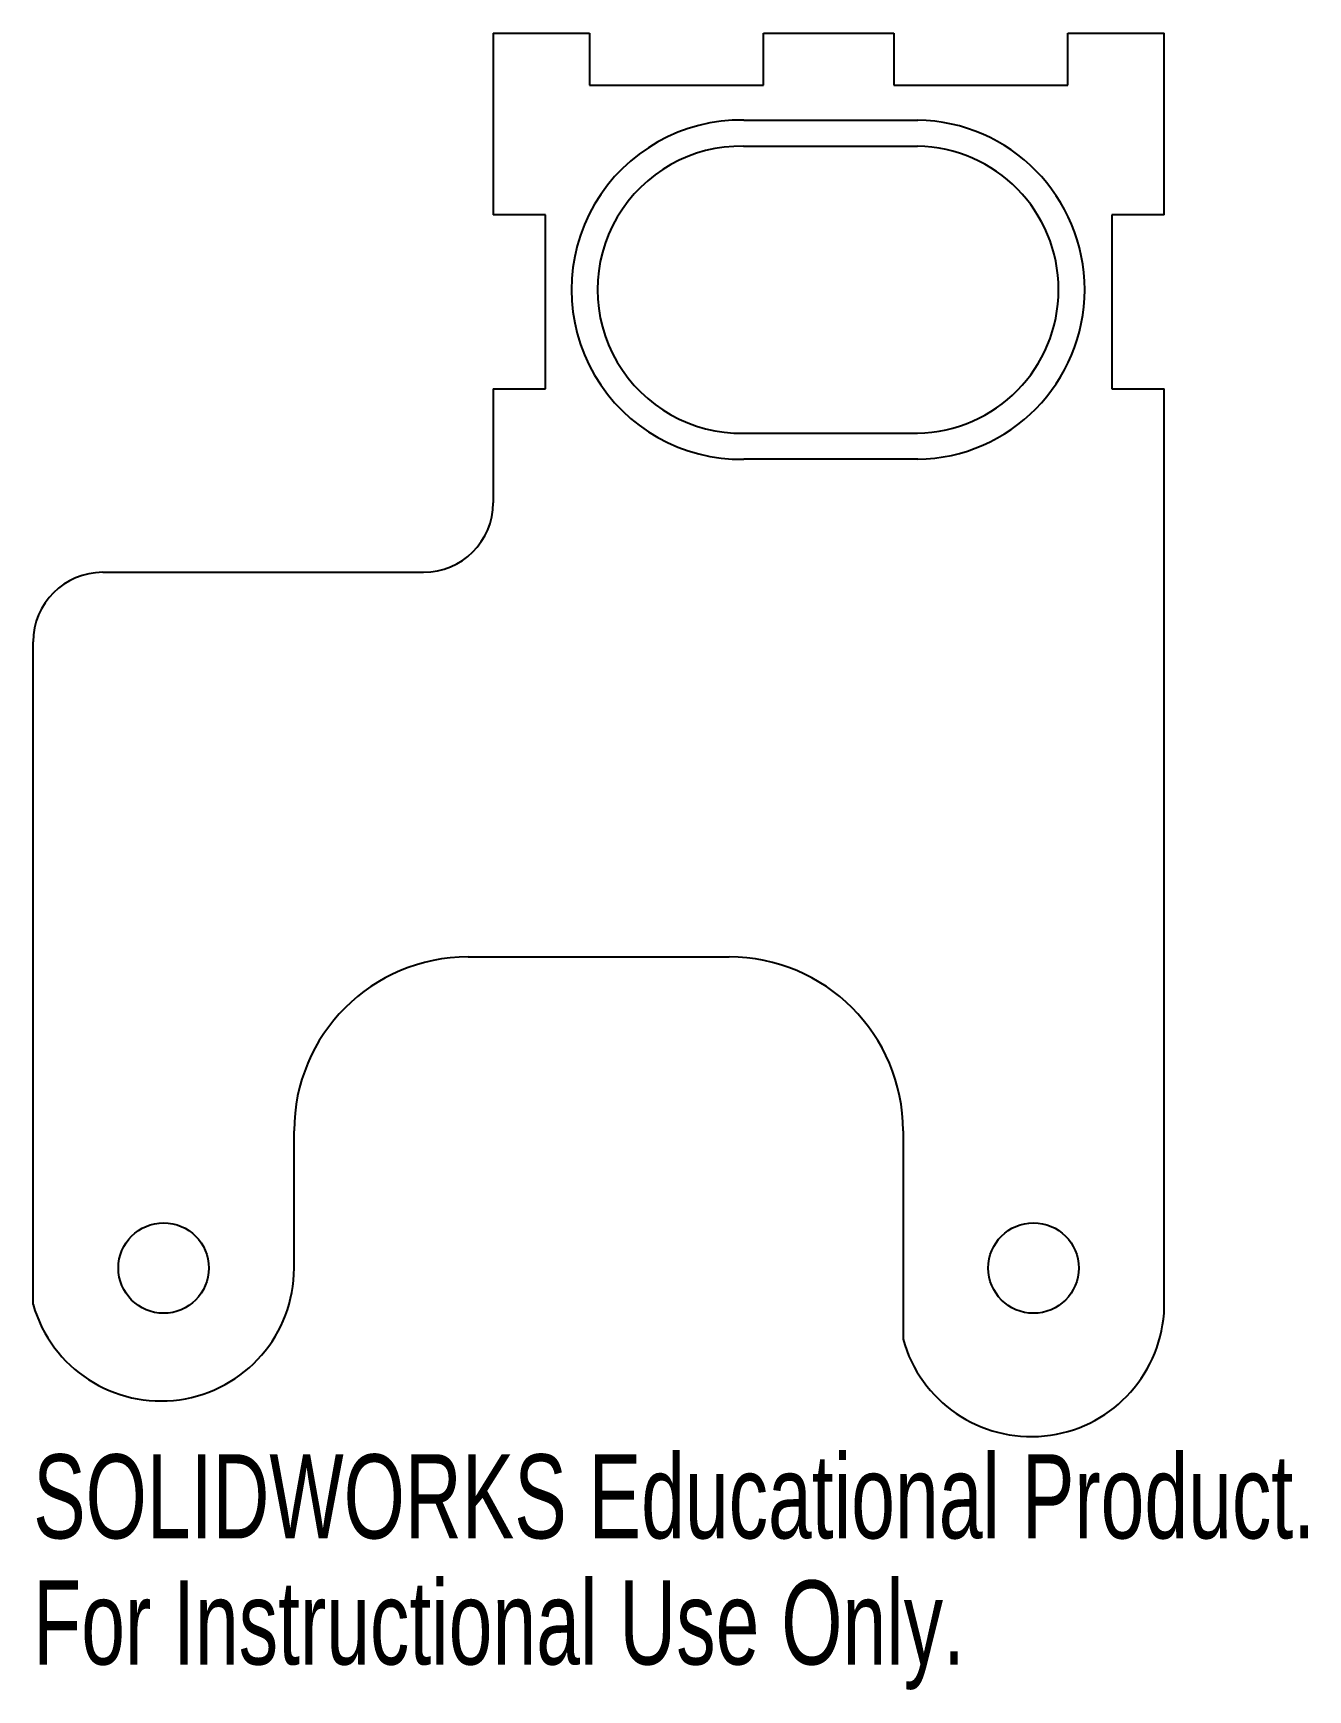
# Model space of a CAD drawing. Header units: millimetres. Extents: x -32.5 to 40.8, y -56.6 to 38.7.
import ezdxf

# ---------------------------------------------------------------- set-up
doc = ezdxf.new("R2010")
doc.units = ezdxf.units.MM
doc.styles.add('SLDTEXTSTYLE0', font='TXT', dxfattribs={"width": 0.7})

msp = doc.modelspace()

# ---------------------------------------------------------------- linework, layer by layer
at = {"color": 7, "linetype": 'Continuous', "lineweight": 25}
for p, q in [((-6.059, 38.668), (-0.529, 38.668)), ((-6.059, 38.668), (-6.059, 28.221)), ((-0.529, 38.668), (-0.529, 35.668)), ((9.471, 38.668), (16.971, 38.668)), ((9.471, 35.668), (9.471, 38.668)), ((16.971, 38.668), (16.971, 35.668)), ((26.971, 35.668), (26.971, 38.668)), ((26.971, 38.668), (32.5, 38.668)), ((32.5, 28.221), (32.5, 38.668)), ((-0.529, 35.668), (9.471, 35.668)), ((16.971, 35.668), (26.971, 35.668)), ((8.344, 33.668), (18.342, 33.668)), ((8.332, 32.168), (18.33, 32.168)), ((-3.059, 28.221), (-6.059, 28.221)), ((-3.059, 18.221), (-3.059, 28.221)), ((29.5, 28.221), (29.5, 18.221)), ((32.5, 28.221), (29.5, 28.221)), ((-6.059, 18.221), (-3.059, 18.221)), ((-6.059, 18.221), (-6.059, 11.668)), ((29.5, 18.221), (32.5, 18.221)), ((32.5, -34.917), (32.5, 18.221)), ((8.332, 15.668), (18.33, 15.668)), ((18.342, 14.168), (8.344, 14.168)), ((-28.5, 7.668), (-10.059, 7.668)), ((-32.5, -34.437), (-32.5, 3.668)), ((-7.5, -14.442), (7.5, -14.442)), ((-17.5, -32.332), (-17.5, -24.442)), ((17.5, -24.442), (17.5, -36.417))]:
    msp.add_line(p, q, dxfattribs=at)
for centre in [(-25, -32.332), (25, -32.332)]:
    msp.add_circle(centre, 2.6, dxfattribs=at)
for centre, radius, start, end in [((8.193, 23.918), 9.751, 89.1082, 270.8918), ((18.19, 23.918), 9.751, 270.8918, 89.1082), ((8.193, 23.918), 8.251, 89.03052, 270.96948), ((18.19, 23.918), 8.251, 270.96948, 89.03052), ((-10.059, 11.668), 4, 270, 0), ((-28.5, 3.668), 4, 90, 180), ((-7.5, -24.442), 10, 90, 180), ((7.5, -24.442), 10, 0, 90), ((-25.149, -32.326), 7.649, 196.02079, 359.95689), ((24.871, -34.375), 7.649, 195.4892, 355.93199)]:
    msp.add_arc(centre, radius, start, end, dxfattribs=at)

# ---------------------------------------------------------------- texts
at = {"color": 7, "linetype": 'Continuous', "char_height": 4.83362, "attachment_point": 1, "style": 'SLDTEXTSTYLE0'}
for s, insert in [('SOLIDWORKS Educational Product.', (-32.5, -43.043)), ('For Instructional Use Only.', (-32.5, -50.293))]:
    msp.add_mtext(s, dxfattribs=dict(at, insert=insert))

doc.saveas('drawing.dxf')
